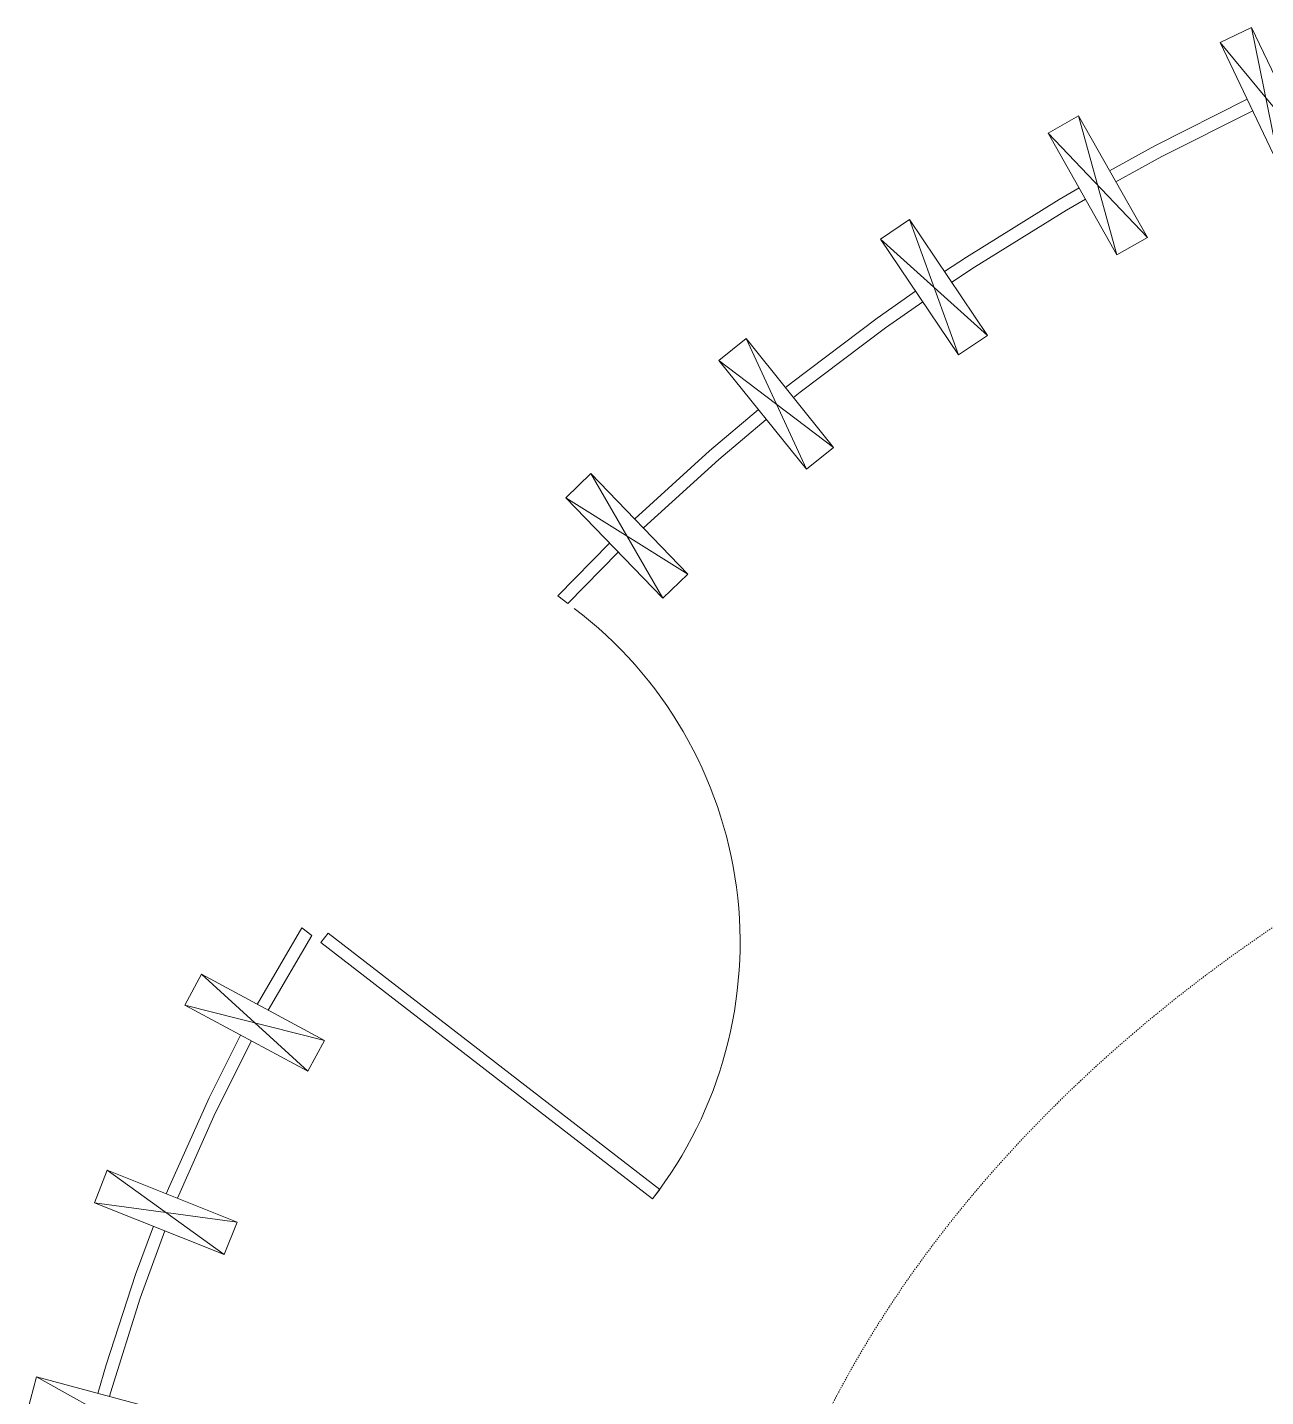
# Model space of a CAD drawing. Header units: inches. Extents: x -2349 to 1043, y -456 to 2193.
# Drawn here: x 602.4 to 708.7, y 405.7 to 523.3 of the extents above; entities that cross this region are included whole.
import ezdxf

# ---------------------------------------------------------------- set-up
doc = ezdxf.new("R2010")
doc.units = ezdxf.units.IN
doc.header["$MEASUREMENT"] = 0
doc.linetypes.add('Dash 1_16_', pattern=[0.125, 0.0625, -0.0625])
for name, color, linetype, lineweight in [('A-DETL', 90, 'Continuous', 9), ('A-DOOR', 31, 'Continuous', 13), ('A-GENM', 13, 'Continuous', 9), ('A-WALL', 113, 'Continuous', 13)]:
    doc.layers.add(name, color=color, linetype=linetype, lineweight=lineweight)

# ---------------------------------------------------------------- blocks, each defined once
blk = doc.blocks.new('Walls 1 - Walls 1-7438491-7TH FLOOR POWER _ SIGNAL')
at = {"layer": 'A-WALL', "lineweight": 9}
for p, q in [((652.36, 479), (647.92, 474.49)), ((648.78, 473.82), (653.11, 478.22)), ((647.92, 474.49), (648.78, 473.82)), ((625.93, 445.98), (622.1, 439.4)), ((626.78, 445.33), (625.93, 445.98)), ((623.03, 438.9), (626.78, 445.33))]:
    blk.add_line(p, q, dxfattribs=at)
at = {"layer": 'A-WALL', "lineweight": 9, "flags": 128}
for points in [[(707.11, 517.14), (699.2, 513.13), (695.29, 510.99)], [(695.83, 510.03), (699.8, 512.2), (707.59, 516.14)], [(692.68, 509.51), (690.96, 508.51), (683, 503.57), (681.12, 502.33)], [(681.74, 501.41), (683.69, 502.7), (691.61, 507.61), (693.22, 508.55)], [(678.63, 500.64), (675.34, 498.32), (667.98, 492.77), (667.47, 492.37)], [(668.16, 491.52), (668.74, 491.98), (676.06, 497.49), (679.25, 499.73)], [(665.14, 490.48), (660.95, 486.94), (654.52, 481.1)], [(655.27, 480.31), (661.74, 486.19), (665.82, 489.63)], [(620.67, 436.76), (617.96, 431.37), (614.58, 423.85), (614.29, 423.14)], [(615.26, 422.76), (618.49, 430.05), (621.6, 436.26)], [(613.18, 420.35), (611.64, 416.2), (609.12, 408.46), (608.41, 405.99)], [(609.41, 405.73), (609.5, 406.06), (612.03, 414.18), (614.15, 419.97)]]:
    blk.add_lwpolyline(points, dxfattribs=at)
blk = doc.blocks.new('Door - Glass Single - Full Rail - Long Handle-9540319-7TH FLOOR POWER _ SIGNAL')
at = {"layer": 'A-DOOR', "lineweight": 20}
for p, q in [((17, 38), (17, 2)), ((18, 38), (17, 38)), ((18, 2), (18, 38)), ((17, 2), (18, 2))]:
    blk.add_line(p, q, dxfattribs=at)
at = {"layer": 'A-DOOR', "lineweight": 9}
blk.add_arc((18, 2), 36, 90, 180.5, dxfattribs=at)
blk = doc.blocks.new('WOOD - WOOD-V79-7TH FLOOR POWER _ SIGNAL')
at = {"layer": 'A-GENM'}
for p, q in [((-0.76, -20.23), (2.24, -8.23)), ((-0.76, -8.23), (2.24, -20.23)), ((2.24, -8.23), (-0.76, -8.23)), ((-0.76, -8.23), (-0.76, -20.23)), ((2.24, -20.23), (2.24, -8.23)), ((-0.76, -20.23), (2.24, -20.23))]:
    blk.add_line(p, q, dxfattribs=at)

msp = doc.modelspace()

# ---------------------------------------------------------------- linework, layer by layer
at = {"layer": 'A-DETL', "linetype": 'Dash 1_16_'}
msp.add_ellipse((812.08, 367.35), major_axis=(-150, 0), ratio=0.72, dxfattribs=at)

# ---------------------------------------------------------------- block references
at = {"layer": 'A-DOOR', "rotation": 232.3035033279382}
msp.add_blockref('Door - Glass Single - Full Rail - Long Handle-9540319-7TH FLOOR POWER _ SIGNAL', (636.99, 460.19), dxfattribs=at)
at = {"layer": 'A-GENM'}
for p, rotation in [((715.52, 504.71), 205.4999999999728), ((701.94, 497.71), 209.4999999999742), ((688.79, 489.6), 213.9999999999839), ((676.16, 480.33), 218.7499999999854), ((664.26, 469.91), 223.9999999999905), ((634.76, 431.74), 241.749999999981), ((627.73, 416.96), 248.2499999999727), ((622.48, 401.44), 254.999999999988)]:
    msp.add_blockref('WOOD - WOOD-V79-7TH FLOOR POWER _ SIGNAL', p, dxfattribs=dict(at, rotation=rotation))
at = {"layer": 'A-WALL', "lineweight": 9}
msp.add_blockref('Walls 1 - Walls 1-7438491-7TH FLOOR POWER _ SIGNAL', (0, 0), dxfattribs=at)

doc.saveas('drawing.dxf')
